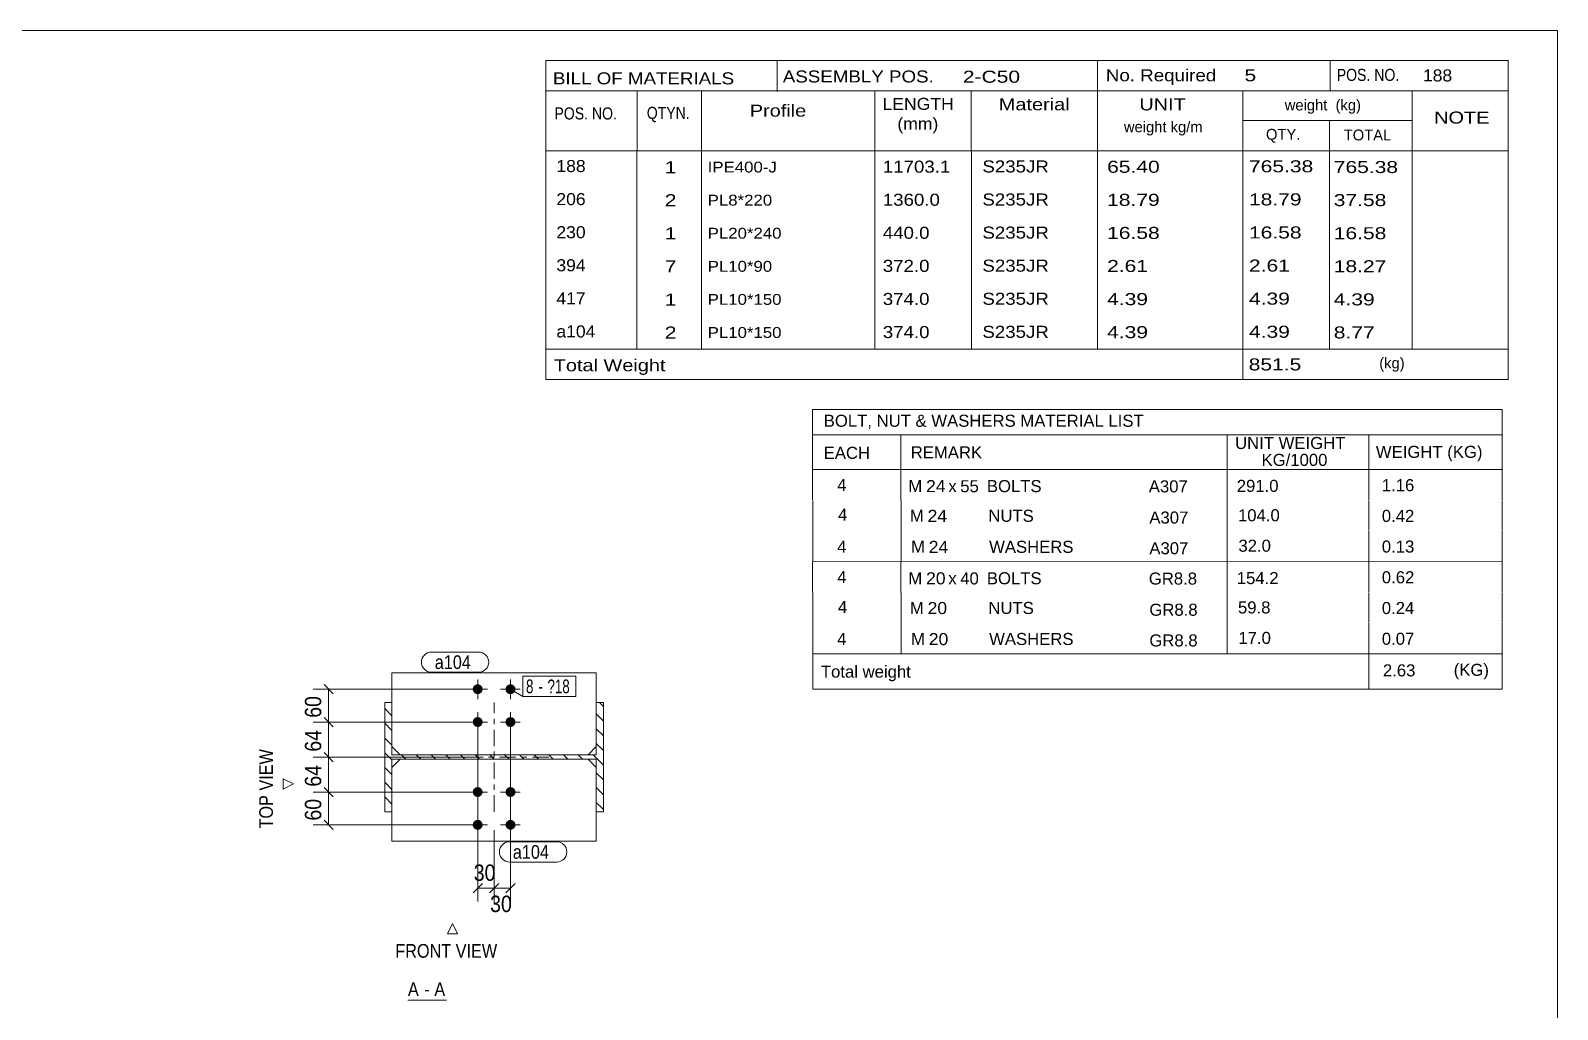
# Model space of a CAD drawing. Header units: millimetres. Extents: x 2 to 579, y 1 to 405.
# Drawn here: x 299.7 to 579, y 226 to 405 of the extents above; entities that cross this region are included whole.
import ezdxf

# ---------------------------------------------------------------- set-up
doc = ezdxf.new("R2010")
doc.units = ezdxf.units.MM
for name, pattern in [('XKITLINE00', [0]), ('XKITLINE01', [4, 1, -1, 1, -1]), ('XKITLINE03', [6, 3, -1, 1, -1])]:
    doc.linetypes.add(name, pattern=pattern)
for name, color, linetype, lineweight in [('Bolt', 3, 'Continuous', 0), ('BoltMark', 7, 'Continuous', 0), ('Dimensions', 7, 'Continuous', 0), ('DrawingSheet', 5, 'Continuous', 0), ('OtherObjectType', 7, 'Continuous', 0), ('Part', 2, 'Continuous', 0), ('PartMark', 7, 'Continuous', 0)]:
    doc.layers.add(name, color=color, linetype=linetype, lineweight=lineweight)
doc.styles.add('ARIAL', font='ARIAL.TTF')
doc.styles.add('ARIAL_NARROW', font='ARIALN.TTF')

# ---------------------------------------------------------------- blocks, each defined once
blk = doc.blocks.new('*A1')
at = {"layer": 'Part', "color": 7, "linetype": 'XKITLINE00', "lineweight": 0}
for p, q in [((404.49, 281.41), (403.76, 282.14)), ((365.79, 279.7), (364.49, 281)), ((404.49, 278.72), (403.19, 280.02)), ((365.79, 277.01), (364.49, 278.31)), ((404.49, 276.02), (403.19, 277.32)), ((365.79, 274.31), (364.49, 275.61)), ((404.49, 273.33), (403.19, 274.63)), ((365.79, 271.62), (364.49, 272.92)), ((368.36, 271.74), (367.56, 272.54)), ((371.06, 271.74), (370.26, 272.54)), ((373.75, 271.74), (372.95, 272.54)), ((376.44, 271.74), (375.64, 272.54)), ((379.14, 271.74), (378.34, 272.54)), ((381.83, 271.74), (381.03, 272.54)), ((384.53, 271.74), (383.73, 272.54)), ((387.22, 271.74), (386.42, 272.54)), ((389.91, 271.74), (389.11, 272.54)), ((392.61, 271.74), (391.81, 272.54)), ((395.3, 271.74), (394.5, 272.54)), ((398, 271.74), (397.2, 272.54)), ((400.69, 271.74), (399.89, 272.54)), ((404.49, 270.63), (402.59, 272.54)), ((365.79, 268.92), (364.49, 270.22)), ((404.49, 267.94), (403.19, 269.24)), ((365.79, 266.23), (364.49, 267.53)), ((404.49, 265.25), (403.19, 266.55)), ((365.79, 263.54), (364.49, 264.84)), ((404.49, 262.55), (403.19, 263.85)), ((364.49, 262.14), (364.49, 262.14)), ((364.49, 262.14), (364.49, 262.14))]:
    blk.add_line(p, q, dxfattribs=at)
blk = doc.blocks.new('*A47')
at = {"layer": 'Bolt'}
for points in [[(382.39, 284.5), (382.39, 284.45), (382.38, 284.41), (382.37, 284.37), (382.36, 284.32), (382.35, 284.28), (382.34, 284.24), (382.32, 284.2), (382.31, 284.16), (382.29, 284.12), (382.26, 284.08), (382.24, 284.04), (382.21, 284.01), (382.19, 283.97), (382.16, 283.94), (382.13, 283.9), (382.1, 283.87), (382.06, 283.85), (382.03, 283.82), (381.99, 283.79), (381.95, 283.77), (381.92, 283.75), (381.88, 283.73), (381.84, 283.71), (381.79, 283.69), (381.75, 283.68), (381.71, 283.67), (381.67, 283.66), (381.62, 283.65), (381.58, 283.65), (381.54, 283.64), (381.49, 283.64), (381.45, 283.64), (381.4, 283.65), (381.36, 283.65), (381.32, 283.66), (381.27, 283.67), (381.23, 283.68), (381.19, 283.69), (381.15, 283.71), (381.11, 283.73), (381.07, 283.75), (381.03, 283.77), (380.99, 283.79), (380.96, 283.82), (380.92, 283.85), (380.89, 283.87), (380.86, 283.9), (380.82, 283.94), (380.8, 283.97), (380.77, 284.01), (380.74, 284.04), (380.72, 284.08), (380.7, 284.12), (380.68, 284.16), (380.66, 284.2), (380.64, 284.24), (380.63, 284.28), (380.62, 284.32), (380.61, 284.37), (380.6, 284.41), (380.6, 284.45), (380.59, 284.5), (380.59, 284.54), (380.59, 284.59), (380.6, 284.63), (380.6, 284.67), (380.61, 284.72), (380.62, 284.76), (380.63, 284.8), (380.64, 284.84), (380.66, 284.89), (380.68, 284.93), (380.7, 284.97), (380.72, 285), (380.74, 285.04), (380.77, 285.08), (380.8, 285.11), (380.82, 285.15), (380.86, 285.18), (380.89, 285.21), (380.92, 285.24), (380.96, 285.26), (380.99, 285.29), (381.03, 285.31), (381.07, 285.33), (381.11, 285.35), (381.15, 285.37), (381.19, 285.39), (381.23, 285.4), (381.27, 285.41), (381.32, 285.42), (381.36, 285.43), (381.4, 285.44), (381.45, 285.44), (381.49, 285.44), (381.54, 285.44), (381.58, 285.44), (381.62, 285.43), (381.67, 285.42), (381.71, 285.41), (381.75, 285.4), (381.79, 285.39), (381.84, 285.37), (381.88, 285.35), (381.92, 285.33), (381.95, 285.31), (381.99, 285.29), (382.03, 285.26), (382.06, 285.24), (382.1, 285.21), (382.13, 285.18), (382.16, 285.15), (382.19, 285.11), (382.21, 285.08), (382.24, 285.04), (382.26, 285), (382.29, 284.97), (382.31, 284.93), (382.32, 284.89), (382.34, 284.84), (382.35, 284.8), (382.36, 284.76), (382.37, 284.72), (382.38, 284.67), (382.39, 284.63), (382.39, 284.59), (382.39, 284.54)], [(388.39, 284.5), (388.39, 284.45), (388.38, 284.41), (388.37, 284.37), (388.36, 284.32), (388.35, 284.28), (388.34, 284.24), (388.32, 284.2), (388.31, 284.16), (388.29, 284.12), (388.26, 284.08), (388.24, 284.04), (388.21, 284.01), (388.19, 283.97), (388.16, 283.94), (388.13, 283.9), (388.1, 283.87), (388.06, 283.85), (388.03, 283.82), (387.99, 283.79), (387.95, 283.77), (387.92, 283.75), (387.88, 283.73), (387.84, 283.71), (387.79, 283.69), (387.75, 283.68), (387.71, 283.67), (387.67, 283.66), (387.62, 283.65), (387.58, 283.65), (387.54, 283.64), (387.49, 283.64), (387.45, 283.64), (387.4, 283.65), (387.36, 283.65), (387.32, 283.66), (387.27, 283.67), (387.23, 283.68), (387.19, 283.69), (387.15, 283.71), (387.11, 283.73), (387.07, 283.75), (387.03, 283.77), (386.99, 283.79), (386.96, 283.82), (386.92, 283.85), (386.89, 283.87), (386.86, 283.9), (386.82, 283.94), (386.8, 283.97), (386.77, 284.01), (386.74, 284.04), (386.72, 284.08), (386.7, 284.12), (386.68, 284.16), (386.66, 284.2), (386.64, 284.24), (386.63, 284.28), (386.62, 284.32), (386.61, 284.37), (386.6, 284.41), (386.6, 284.45), (386.59, 284.5), (386.59, 284.54), (386.59, 284.59), (386.6, 284.63), (386.6, 284.67), (386.61, 284.72), (386.62, 284.76), (386.63, 284.8), (386.64, 284.84), (386.66, 284.89), (386.68, 284.93), (386.7, 284.97), (386.72, 285), (386.74, 285.04), (386.77, 285.08), (386.8, 285.11), (386.82, 285.15), (386.86, 285.18), (386.89, 285.21), (386.92, 285.24), (386.96, 285.26), (386.99, 285.29), (387.03, 285.31), (387.07, 285.33), (387.11, 285.35), (387.15, 285.37), (387.19, 285.39), (387.23, 285.4), (387.27, 285.41), (387.32, 285.42), (387.36, 285.43), (387.4, 285.44), (387.45, 285.44), (387.49, 285.44), (387.54, 285.44), (387.58, 285.44), (387.62, 285.43), (387.67, 285.42), (387.71, 285.41), (387.75, 285.4), (387.79, 285.39), (387.84, 285.37), (387.88, 285.35), (387.92, 285.33), (387.95, 285.31), (387.99, 285.29), (388.03, 285.26), (388.06, 285.24), (388.1, 285.21), (388.13, 285.18), (388.16, 285.15), (388.19, 285.11), (388.21, 285.08), (388.24, 285.04), (388.26, 285), (388.29, 284.97), (388.31, 284.93), (388.32, 284.89), (388.34, 284.84), (388.35, 284.8), (388.36, 284.76), (388.37, 284.72), (388.38, 284.67), (388.39, 284.63), (388.39, 284.59), (388.39, 284.54)], [(382.39, 278.5), (382.39, 278.45), (382.38, 278.41), (382.37, 278.37), (382.36, 278.32), (382.35, 278.28), (382.34, 278.24), (382.32, 278.2), (382.31, 278.16), (382.29, 278.12), (382.26, 278.08), (382.24, 278.04), (382.21, 278.01), (382.19, 277.97), (382.16, 277.94), (382.13, 277.9), (382.1, 277.87), (382.06, 277.85), (382.03, 277.82), (381.99, 277.79), (381.95, 277.77), (381.92, 277.75), (381.88, 277.73), (381.84, 277.71), (381.79, 277.69), (381.75, 277.68), (381.71, 277.67), (381.67, 277.66), (381.62, 277.65), (381.58, 277.65), (381.54, 277.64), (381.49, 277.64), (381.45, 277.64), (381.4, 277.65), (381.36, 277.65), (381.32, 277.66), (381.27, 277.67), (381.23, 277.68), (381.19, 277.69), (381.15, 277.71), (381.11, 277.73), (381.07, 277.75), (381.03, 277.77), (380.99, 277.79), (380.96, 277.82), (380.92, 277.85), (380.89, 277.87), (380.86, 277.9), (380.82, 277.94), (380.8, 277.97), (380.77, 278.01), (380.74, 278.04), (380.72, 278.08), (380.7, 278.12), (380.68, 278.16), (380.66, 278.2), (380.64, 278.24), (380.63, 278.28), (380.62, 278.32), (380.61, 278.37), (380.6, 278.41), (380.6, 278.45), (380.59, 278.5), (380.59, 278.54), (380.59, 278.59), (380.6, 278.63), (380.6, 278.67), (380.61, 278.72), (380.62, 278.76), (380.63, 278.8), (380.64, 278.84), (380.66, 278.89), (380.68, 278.93), (380.7, 278.97), (380.72, 279), (380.74, 279.04), (380.77, 279.08), (380.8, 279.11), (380.82, 279.15), (380.86, 279.18), (380.89, 279.21), (380.92, 279.24), (380.96, 279.26), (380.99, 279.29), (381.03, 279.31), (381.07, 279.33), (381.11, 279.35), (381.15, 279.37), (381.19, 279.39), (381.23, 279.4), (381.27, 279.41), (381.32, 279.42), (381.36, 279.43), (381.4, 279.44), (381.45, 279.44), (381.49, 279.44), (381.54, 279.44), (381.58, 279.44), (381.62, 279.43), (381.67, 279.42), (381.71, 279.41), (381.75, 279.4), (381.79, 279.39), (381.84, 279.37), (381.88, 279.35), (381.92, 279.33), (381.95, 279.31), (381.99, 279.29), (382.03, 279.26), (382.06, 279.24), (382.1, 279.21), (382.13, 279.18), (382.16, 279.15), (382.19, 279.11), (382.21, 279.08), (382.24, 279.04), (382.26, 279), (382.29, 278.97), (382.31, 278.93), (382.32, 278.89), (382.34, 278.84), (382.35, 278.8), (382.36, 278.76), (382.37, 278.72), (382.38, 278.67), (382.39, 278.63), (382.39, 278.59), (382.39, 278.54)], [(388.39, 278.5), (388.39, 278.45), (388.38, 278.41), (388.37, 278.37), (388.36, 278.32), (388.35, 278.28), (388.34, 278.24), (388.32, 278.2), (388.31, 278.16), (388.29, 278.12), (388.26, 278.08), (388.24, 278.04), (388.21, 278.01), (388.19, 277.97), (388.16, 277.94), (388.13, 277.9), (388.1, 277.87), (388.06, 277.85), (388.03, 277.82), (387.99, 277.79), (387.95, 277.77), (387.92, 277.75), (387.88, 277.73), (387.84, 277.71), (387.79, 277.69), (387.75, 277.68), (387.71, 277.67), (387.67, 277.66), (387.62, 277.65), (387.58, 277.65), (387.54, 277.64), (387.49, 277.64), (387.45, 277.64), (387.4, 277.65), (387.36, 277.65), (387.32, 277.66), (387.27, 277.67), (387.23, 277.68), (387.19, 277.69), (387.15, 277.71), (387.11, 277.73), (387.07, 277.75), (387.03, 277.77), (386.99, 277.79), (386.96, 277.82), (386.92, 277.85), (386.89, 277.87), (386.86, 277.9), (386.82, 277.94), (386.8, 277.97), (386.77, 278.01), (386.74, 278.04), (386.72, 278.08), (386.7, 278.12), (386.68, 278.16), (386.66, 278.2), (386.64, 278.24), (386.63, 278.28), (386.62, 278.32), (386.61, 278.37), (386.6, 278.41), (386.6, 278.45), (386.59, 278.5), (386.59, 278.54), (386.59, 278.59), (386.6, 278.63), (386.6, 278.67), (386.61, 278.72), (386.62, 278.76), (386.63, 278.8), (386.64, 278.84), (386.66, 278.89), (386.68, 278.93), (386.7, 278.97), (386.72, 279), (386.74, 279.04), (386.77, 279.08), (386.8, 279.11), (386.82, 279.15), (386.86, 279.18), (386.89, 279.21), (386.92, 279.24), (386.96, 279.26), (386.99, 279.29), (387.03, 279.31), (387.07, 279.33), (387.11, 279.35), (387.15, 279.37), (387.19, 279.39), (387.23, 279.4), (387.27, 279.41), (387.32, 279.42), (387.36, 279.43), (387.4, 279.44), (387.45, 279.44), (387.49, 279.44), (387.54, 279.44), (387.58, 279.44), (387.62, 279.43), (387.67, 279.42), (387.71, 279.41), (387.75, 279.4), (387.79, 279.39), (387.84, 279.37), (387.88, 279.35), (387.92, 279.33), (387.95, 279.31), (387.99, 279.29), (388.03, 279.26), (388.06, 279.24), (388.1, 279.21), (388.13, 279.18), (388.16, 279.15), (388.19, 279.11), (388.21, 279.08), (388.24, 279.04), (388.26, 279), (388.29, 278.97), (388.31, 278.93), (388.32, 278.89), (388.34, 278.84), (388.35, 278.8), (388.36, 278.76), (388.37, 278.72), (388.38, 278.67), (388.39, 278.63), (388.39, 278.59), (388.39, 278.54)]]:
    blk.add_hatch(color=3, dxfattribs=at).paths.add_polyline_path(points, flags=17)
at = {"layer": 'Bolt', "color": 3, "linetype": 'XKITLINE00', "lineweight": 0}
for p, q in [((381.49, 286.34), (381.49, 282.74)), ((387.49, 286.34), (387.49, 282.74)), ((379.69, 284.54), (383.29, 284.54)), ((385.69, 284.54), (389.29, 284.54)), ((381.49, 280.34), (381.49, 276.74)), ((387.49, 280.34), (387.49, 276.74)), ((379.69, 278.54), (383.29, 278.54)), ((385.69, 278.54), (389.29, 278.54))]:
    blk.add_line(p, q, dxfattribs=at)
blk = doc.blocks.new('*A48')
at = {"layer": 'Bolt'}
for points in [[(380.59, 265.79), (380.6, 265.83), (380.6, 265.87), (380.61, 265.92), (380.62, 265.96), (380.63, 266), (380.64, 266.04), (380.66, 266.09), (380.68, 266.13), (380.7, 266.17), (380.72, 266.2), (380.74, 266.24), (380.77, 266.28), (380.8, 266.31), (380.82, 266.35), (380.86, 266.38), (380.89, 266.41), (380.92, 266.44), (380.96, 266.46), (380.99, 266.49), (381.03, 266.51), (381.07, 266.53), (381.11, 266.55), (381.15, 266.57), (381.19, 266.59), (381.23, 266.6), (381.27, 266.61), (381.32, 266.62), (381.36, 266.63), (381.4, 266.64), (381.45, 266.64), (381.49, 266.64), (381.54, 266.64), (381.58, 266.64), (381.62, 266.63), (381.67, 266.62), (381.71, 266.61), (381.75, 266.6), (381.79, 266.59), (381.84, 266.57), (381.88, 266.55), (381.92, 266.53), (381.95, 266.51), (381.99, 266.49), (382.03, 266.46), (382.06, 266.44), (382.1, 266.41), (382.13, 266.38), (382.16, 266.35), (382.19, 266.31), (382.21, 266.28), (382.24, 266.24), (382.26, 266.2), (382.29, 266.17), (382.31, 266.13), (382.32, 266.09), (382.34, 266.04), (382.35, 266), (382.36, 265.96), (382.37, 265.92), (382.38, 265.87), (382.39, 265.83), (382.39, 265.79), (382.39, 265.74), (382.39, 265.7), (382.39, 265.65), (382.38, 265.61), (382.37, 265.57), (382.36, 265.52), (382.35, 265.48), (382.34, 265.44), (382.32, 265.4), (382.31, 265.36), (382.29, 265.32), (382.26, 265.28), (382.24, 265.24), (382.21, 265.21), (382.19, 265.17), (382.16, 265.14), (382.13, 265.1), (382.1, 265.07), (382.06, 265.05), (382.03, 265.02), (381.99, 264.99), (381.95, 264.97), (381.92, 264.95), (381.88, 264.93), (381.84, 264.91), (381.79, 264.89), (381.75, 264.88), (381.71, 264.87), (381.67, 264.86), (381.62, 264.85), (381.58, 264.85), (381.54, 264.84), (381.49, 264.84), (381.45, 264.84), (381.4, 264.85), (381.36, 264.85), (381.32, 264.86), (381.27, 264.87), (381.23, 264.88), (381.19, 264.89), (381.15, 264.91), (381.11, 264.93), (381.07, 264.95), (381.03, 264.97), (380.99, 264.99), (380.96, 265.02), (380.92, 265.05), (380.89, 265.07), (380.86, 265.1), (380.82, 265.14), (380.8, 265.17), (380.77, 265.21), (380.74, 265.24), (380.72, 265.28), (380.7, 265.32), (380.68, 265.36), (380.66, 265.4), (380.64, 265.44), (380.63, 265.48), (380.62, 265.52), (380.61, 265.57), (380.6, 265.61), (380.6, 265.65), (380.59, 265.7), (380.59, 265.74)], [(386.59, 265.79), (386.6, 265.83), (386.6, 265.87), (386.61, 265.92), (386.62, 265.96), (386.63, 266), (386.64, 266.04), (386.66, 266.09), (386.68, 266.13), (386.7, 266.17), (386.72, 266.2), (386.74, 266.24), (386.77, 266.28), (386.8, 266.31), (386.82, 266.35), (386.86, 266.38), (386.89, 266.41), (386.92, 266.44), (386.96, 266.46), (386.99, 266.49), (387.03, 266.51), (387.07, 266.53), (387.11, 266.55), (387.15, 266.57), (387.19, 266.59), (387.23, 266.6), (387.27, 266.61), (387.32, 266.62), (387.36, 266.63), (387.4, 266.64), (387.45, 266.64), (387.49, 266.64), (387.54, 266.64), (387.58, 266.64), (387.62, 266.63), (387.67, 266.62), (387.71, 266.61), (387.75, 266.6), (387.79, 266.59), (387.84, 266.57), (387.88, 266.55), (387.92, 266.53), (387.95, 266.51), (387.99, 266.49), (388.03, 266.46), (388.06, 266.44), (388.1, 266.41), (388.13, 266.38), (388.16, 266.35), (388.19, 266.31), (388.21, 266.28), (388.24, 266.24), (388.26, 266.2), (388.29, 266.17), (388.31, 266.13), (388.32, 266.09), (388.34, 266.04), (388.35, 266), (388.36, 265.96), (388.37, 265.92), (388.38, 265.87), (388.39, 265.83), (388.39, 265.79), (388.39, 265.74), (388.39, 265.7), (388.39, 265.65), (388.38, 265.61), (388.37, 265.57), (388.36, 265.52), (388.35, 265.48), (388.34, 265.44), (388.32, 265.4), (388.31, 265.36), (388.29, 265.32), (388.26, 265.28), (388.24, 265.24), (388.21, 265.21), (388.19, 265.17), (388.16, 265.14), (388.13, 265.1), (388.1, 265.07), (388.06, 265.05), (388.03, 265.02), (387.99, 264.99), (387.95, 264.97), (387.92, 264.95), (387.88, 264.93), (387.84, 264.91), (387.79, 264.89), (387.75, 264.88), (387.71, 264.87), (387.67, 264.86), (387.62, 264.85), (387.58, 264.85), (387.54, 264.84), (387.49, 264.84), (387.45, 264.84), (387.4, 264.85), (387.36, 264.85), (387.32, 264.86), (387.27, 264.87), (387.23, 264.88), (387.19, 264.89), (387.15, 264.91), (387.11, 264.93), (387.07, 264.95), (387.03, 264.97), (386.99, 264.99), (386.96, 265.02), (386.92, 265.05), (386.89, 265.07), (386.86, 265.1), (386.82, 265.14), (386.8, 265.17), (386.77, 265.21), (386.74, 265.24), (386.72, 265.28), (386.7, 265.32), (386.68, 265.36), (386.66, 265.4), (386.64, 265.44), (386.63, 265.48), (386.62, 265.52), (386.61, 265.57), (386.6, 265.61), (386.6, 265.65), (386.59, 265.7), (386.59, 265.74)], [(380.59, 259.79), (380.6, 259.83), (380.6, 259.87), (380.61, 259.92), (380.62, 259.96), (380.63, 260), (380.64, 260.04), (380.66, 260.09), (380.68, 260.13), (380.7, 260.17), (380.72, 260.2), (380.74, 260.24), (380.77, 260.28), (380.8, 260.31), (380.82, 260.35), (380.86, 260.38), (380.89, 260.41), (380.92, 260.44), (380.96, 260.46), (380.99, 260.49), (381.03, 260.51), (381.07, 260.53), (381.11, 260.55), (381.15, 260.57), (381.19, 260.59), (381.23, 260.6), (381.27, 260.61), (381.32, 260.62), (381.36, 260.63), (381.4, 260.64), (381.45, 260.64), (381.49, 260.64), (381.54, 260.64), (381.58, 260.64), (381.62, 260.63), (381.67, 260.62), (381.71, 260.61), (381.75, 260.6), (381.79, 260.59), (381.84, 260.57), (381.88, 260.55), (381.92, 260.53), (381.95, 260.51), (381.99, 260.49), (382.03, 260.46), (382.06, 260.44), (382.1, 260.41), (382.13, 260.38), (382.16, 260.35), (382.19, 260.31), (382.21, 260.28), (382.24, 260.24), (382.26, 260.2), (382.29, 260.17), (382.31, 260.13), (382.32, 260.09), (382.34, 260.04), (382.35, 260), (382.36, 259.96), (382.37, 259.92), (382.38, 259.87), (382.39, 259.83), (382.39, 259.79), (382.39, 259.74), (382.39, 259.7), (382.39, 259.65), (382.38, 259.61), (382.37, 259.57), (382.36, 259.52), (382.35, 259.48), (382.34, 259.44), (382.32, 259.4), (382.31, 259.36), (382.29, 259.32), (382.26, 259.28), (382.24, 259.24), (382.21, 259.21), (382.19, 259.17), (382.16, 259.14), (382.13, 259.1), (382.1, 259.07), (382.06, 259.05), (382.03, 259.02), (381.99, 258.99), (381.95, 258.97), (381.92, 258.95), (381.88, 258.93), (381.84, 258.91), (381.79, 258.89), (381.75, 258.88), (381.71, 258.87), (381.67, 258.86), (381.62, 258.85), (381.58, 258.85), (381.54, 258.84), (381.49, 258.84), (381.45, 258.84), (381.4, 258.85), (381.36, 258.85), (381.32, 258.86), (381.27, 258.87), (381.23, 258.88), (381.19, 258.89), (381.15, 258.91), (381.11, 258.93), (381.07, 258.95), (381.03, 258.97), (380.99, 258.99), (380.96, 259.02), (380.92, 259.05), (380.89, 259.07), (380.86, 259.1), (380.82, 259.14), (380.8, 259.17), (380.77, 259.21), (380.74, 259.24), (380.72, 259.28), (380.7, 259.32), (380.68, 259.36), (380.66, 259.4), (380.64, 259.44), (380.63, 259.48), (380.62, 259.52), (380.61, 259.57), (380.6, 259.61), (380.6, 259.65), (380.59, 259.7), (380.59, 259.74)], [(386.59, 259.79), (386.6, 259.83), (386.6, 259.87), (386.61, 259.92), (386.62, 259.96), (386.63, 260), (386.64, 260.04), (386.66, 260.09), (386.68, 260.13), (386.7, 260.17), (386.72, 260.2), (386.74, 260.24), (386.77, 260.28), (386.8, 260.31), (386.82, 260.35), (386.86, 260.38), (386.89, 260.41), (386.92, 260.44), (386.96, 260.46), (386.99, 260.49), (387.03, 260.51), (387.07, 260.53), (387.11, 260.55), (387.15, 260.57), (387.19, 260.59), (387.23, 260.6), (387.27, 260.61), (387.32, 260.62), (387.36, 260.63), (387.4, 260.64), (387.45, 260.64), (387.49, 260.64), (387.54, 260.64), (387.58, 260.64), (387.62, 260.63), (387.67, 260.62), (387.71, 260.61), (387.75, 260.6), (387.79, 260.59), (387.84, 260.57), (387.88, 260.55), (387.92, 260.53), (387.95, 260.51), (387.99, 260.49), (388.03, 260.46), (388.06, 260.44), (388.1, 260.41), (388.13, 260.38), (388.16, 260.35), (388.19, 260.31), (388.21, 260.28), (388.24, 260.24), (388.26, 260.2), (388.29, 260.17), (388.31, 260.13), (388.32, 260.09), (388.34, 260.04), (388.35, 260), (388.36, 259.96), (388.37, 259.92), (388.38, 259.87), (388.39, 259.83), (388.39, 259.79), (388.39, 259.74), (388.39, 259.7), (388.39, 259.65), (388.38, 259.61), (388.37, 259.57), (388.36, 259.52), (388.35, 259.48), (388.34, 259.44), (388.32, 259.4), (388.31, 259.36), (388.29, 259.32), (388.26, 259.28), (388.24, 259.24), (388.21, 259.21), (388.19, 259.17), (388.16, 259.14), (388.13, 259.1), (388.1, 259.07), (388.06, 259.05), (388.03, 259.02), (387.99, 258.99), (387.95, 258.97), (387.92, 258.95), (387.88, 258.93), (387.84, 258.91), (387.79, 258.89), (387.75, 258.88), (387.71, 258.87), (387.67, 258.86), (387.62, 258.85), (387.58, 258.85), (387.54, 258.84), (387.49, 258.84), (387.45, 258.84), (387.4, 258.85), (387.36, 258.85), (387.32, 258.86), (387.27, 258.87), (387.23, 258.88), (387.19, 258.89), (387.15, 258.91), (387.11, 258.93), (387.07, 258.95), (387.03, 258.97), (386.99, 258.99), (386.96, 259.02), (386.92, 259.05), (386.89, 259.07), (386.86, 259.1), (386.82, 259.14), (386.8, 259.17), (386.77, 259.21), (386.74, 259.24), (386.72, 259.28), (386.7, 259.32), (386.68, 259.36), (386.66, 259.4), (386.64, 259.44), (386.63, 259.48), (386.62, 259.52), (386.61, 259.57), (386.6, 259.61), (386.6, 259.65), (386.59, 259.7), (386.59, 259.74)]]:
    blk.add_hatch(color=3, dxfattribs=at).paths.add_polyline_path(points, flags=17)
at = {"layer": 'Bolt', "color": 3, "linetype": 'XKITLINE00', "lineweight": 0}
for p, q in [((383.29, 265.74), (379.69, 265.74)), ((381.49, 263.94), (381.49, 267.54)), ((389.29, 265.74), (385.69, 265.74)), ((387.49, 263.94), (387.49, 267.54)), ((381.49, 257.94), (381.49, 261.54)), ((387.49, 257.94), (387.49, 261.54)), ((383.29, 259.74), (379.69, 259.74)), ((389.29, 259.74), (385.69, 259.74))]:
    blk.add_line(p, q, dxfattribs=at)
blk = doc.blocks.new('*A49')
at = {"layer": 'Part', "color": 2, "linetype": 'XKITLINE00', "lineweight": 0}
for p, q in [((364.49, 262.14), (364.49, 282.14)), ((364.49, 282.14), (365.79, 282.14)), ((365.79, 282.14), (365.79, 272.54)), ((403.19, 272.54), (403.19, 282.14)), ((403.19, 282.14), (404.49, 282.14)), ((404.49, 282.14), (404.49, 262.14)), ((365.79, 272.54), (403.19, 272.54)), ((403.19, 271.74), (365.79, 271.74)), ((365.79, 271.74), (365.79, 262.14)), ((403.19, 262.14), (403.19, 271.74)), ((365.79, 262.14), (364.49, 262.14)), ((404.49, 262.14), (403.19, 262.14))]:
    blk.add_line(p, q, dxfattribs=at)
at = {"layer": 'Part', "color": 7, "linetype": 'XKITLINE03', "lineweight": 0}
for p, q in [((384.49, 262.14), (384.49, 282.14)), ((394.49, 272.14), (374.49, 272.14))]:
    blk.add_line(p, q, dxfattribs=at)
blk = doc.blocks.new('*A50')
at = {"layer": 'Part', "color": 2, "linetype": 'XKITLINE00', "lineweight": 0}
for p, q in [((365.79, 287.54), (365.79, 282.14)), ((365.79, 287.54), (403.19, 287.54)), ((403.19, 287.54), (403.19, 282.14)), ((365.79, 274.04), (367.29, 272.54)), ((403.19, 274.04), (401.69, 272.54))]:
    blk.add_line(p, q, dxfattribs=at)
at = {"layer": 'Part', "color": 7, "linetype": 'XKITLINE01', "lineweight": 0}
for p, q in [((365.79, 282.14), (365.79, 274.04)), ((403.19, 282.14), (403.19, 274.04)), ((367.29, 272.54), (401.69, 272.54))]:
    blk.add_line(p, q, dxfattribs=at)
blk = doc.blocks.new('*A51')
at = {"layer": 'Part', "color": 2, "linetype": 'XKITLINE00', "lineweight": 0}
for p, q in [((367.29, 271.74), (365.79, 270.24)), ((403.19, 270.24), (401.69, 271.74)), ((365.79, 256.74), (365.79, 262.14)), ((403.19, 256.74), (403.19, 262.14)), ((365.79, 256.74), (403.19, 256.74))]:
    blk.add_line(p, q, dxfattribs=at)
at = {"layer": 'Part', "color": 7, "linetype": 'XKITLINE01', "lineweight": 0}
for p, q in [((401.69, 271.74), (367.29, 271.74)), ((365.79, 262.14), (365.79, 270.24)), ((403.19, 262.14), (403.19, 270.24))]:
    blk.add_line(p, q, dxfattribs=at)
blk = doc.blocks.new('*A61')
at = {"layer": 'DrawingSheet', "color": 5, "linetype": 'XKITLINE00', "lineweight": 0}
for p, q in [((579, 405), (5, 405)), ((579, 5), (579, 405))]:
    blk.add_line(p, q, dxfattribs=at)
blk = doc.blocks.new('*A62')
at = {"layer": 'OtherObjectType', "color": 7, "linetype": 'XKITLINE00', "lineweight": 0}
for p, q in [((442.76, 335.7), (442.75, 324.7)), ((442.76, 335.7), (568.88, 335.7)), ((568.88, 335.7), (568.88, 324.7)), ((442.75, 331.05), (568.88, 331.05)), ((458.87, 331.06), (458.87, 324.7)), ((518.57, 331.06), (518.57, 324.7)), ((544.47, 331.04), (544.47, 324.7)), ((442.76, 324.67), (442.76, 319.17)), ((442.77, 324.7), (568.88, 324.7)), ((458.92, 324.7), (458.92, 319.08)), ((518.57, 324.7), (518.57, 319.08)), ((544.5, 324.7), (544.5, 319.2)), ((568.88, 324.7), (568.88, 319.2)), ((442.79, 319.08), (442.79, 313.47)), ((458.95, 319.08), (458.95, 313.46)), ((518.57, 319.08), (518.57, 313.46)), ((544.5, 319.08), (544.5, 313.58)), ((568.88, 319.08), (568.88, 313.58)), ((442.79, 313.45), (442.79, 307.88)), ((458.95, 313.46), (458.95, 307.84)), ((518.57, 313.46), (518.57, 307.84)), ((544.5, 313.46), (544.5, 307.85)), ((568.88, 313.46), (568.88, 307.85)), ((568.88, 307.85), (442.75, 307.88)), ((442.76, 307.81), (442.76, 302.31)), ((458.92, 307.84), (458.92, 302.22)), ((518.57, 307.84), (518.57, 302.22)), ((544.5, 307.84), (544.5, 302.34)), ((568.88, 307.84), (568.88, 302.34)), ((442.79, 302.22), (442.79, 296.61)), ((458.95, 302.22), (458.95, 296.61)), ((518.57, 302.22), (518.57, 296.61)), ((544.5, 302.22), (544.5, 296.72)), ((568.88, 302.22), (568.88, 296.72)), ((442.79, 296.59), (442.79, 291.02)), ((458.95, 296.6), (458.95, 290.99)), ((518.57, 296.61), (518.57, 290.99)), ((544.5, 296.6), (544.5, 291)), ((568.88, 296.6), (568.88, 290.99)), ((568.88, 290.99), (442.75, 291.02)), ((442.78, 290.99), (442.78, 284.58)), ((442.85, 290.98), (568.87, 290.99)), ((544.5, 290.95), (544.5, 284.54)), ((568.87, 290.96), (568.87, 284.54)), ((442.77, 284.54), (568.87, 284.54))]:
    blk.add_line(p, q, dxfattribs=at)
at = {"layer": 'OtherObjectType', "color": 7, "style": 'ARIAL_NARROW'}
for s, width, p in [('BOLT, NUT & WASHERS MATERIAL LIST', 1.211571, (444.79, 332.54)), ('UNIT WEIGHT', 1.211571, (520.03, 328.47)), ('EACH', 1.211571, (444.78, 326.67)), ('REMARK', 1.211571, (460.7, 326.76)), (' KG/1000', 1.211571, (524.02, 325.38)), ('WEIGHT (KG)', 1.211571, (545.78, 326.85)), ('4', 1.211571, (447.26, 320.8)), ('M', 1.211571, (460.26, 320.6)), ('24', 1.275, (463.5, 320.58)), ('x', 1.211571, (467.58, 320.58)), ('55', 1.211571, (469.76, 320.57)), ('BOLTS', 1.211571, (474.63, 320.59)), ('A307', 1.211571, (504.25, 320.54)), ('291.0', 1.211571, (520.34, 320.63)), ('1.16', 1.211571, (546.87, 320.76)), ('4', 1.211571, (447.4, 315.36)), ('M', 1.211571, (460.54, 315.16)), ('24', 1.275, (463.78, 315.14)), ('NUTS', 1.211571, (474.91, 315.16)), ('A307', 1.211571, (504.35, 314.84)), ('104.0', 1.211571, (520.56, 315.25)), ('0.42', 1.211571, (546.87, 315.14)), ('4', 1.211571, (447.24, 309.49)), ('M', 1.211571, (460.76, 309.49)), ('24', 1.275, (464, 309.47)), ('WASHERS', 1.211571, (475.04, 309.48)), ('A307', 1.211571, (504.35, 309.22)), ('32.0', 1.211571, (520.64, 309.69)), ('0.13', 1.211571, (546.87, 309.53)), ('4', 1.211571, (447.26, 303.95)), ('M', 1.211571, (460.26, 303.74)), ('20', 1.275, (463.5, 303.72)), ('x', 1.211571, (467.58, 303.72)), ('40', 1.211571, (469.76, 303.71)), ('BOLTS', 1.211571, (474.63, 303.73)), ('GR8.8', 1.211571, (504.25, 303.68)), ('154.2', 1.211571, (520.34, 303.77)), ('0.62', 1.211571, (546.87, 303.91)), ('4', 1.211571, (447.4, 298.5)), ('M', 1.211571, (460.54, 298.31)), ('20', 1.275, (463.78, 298.29)), ('NUTS', 1.211571, (474.91, 298.3)), ('GR8.8', 1.211571, (504.35, 297.98)), ('59.8', 1.211571, (520.56, 298.4)), ('0.24', 1.211571, (546.87, 298.29)), ('4', 1.211571, (447.24, 292.63)), ('M', 1.211571, (460.76, 292.63)), ('20', 1.275, (464, 292.61)), ('WASHERS', 1.211571, (475.04, 292.63)), ('GR8.8', 1.211571, (504.35, 292.36)), ('17.0', 1.211571, (520.64, 292.83)), ('0.07', 1.211571, (546.87, 292.67)), ('Total weight', 1.211571, (444.26, 286.66)), ('2.63', 1.211571, (547.07, 286.89)), ('(KG)', 1.211571, (560.02, 286.99))]:
    blk.add_text(s, height=2.2, dxfattribs=dict(at, width=width)).set_placement(p)
blk = doc.blocks.new('*A67')
at = {"layer": 'OtherObjectType', "color": 7, "linetype": 'XKITLINE00', "lineweight": 0}
for p, q in [((393.98, 399.5), (569.98, 399.5)), ((393.98, 399.5), (393.98, 388.5)), ((436.26, 399.42), (436.26, 393.87)), ((494.85, 394), (494.85, 399.5)), ((537.43, 393.96), (537.43, 399.42)), ((569.98, 394), (569.98, 399.5)), ((393.98, 394), (569.98, 394)), ((410.64, 394), (410.64, 383)), ((422.4, 393.98), (422.4, 383.03)), ((454.12, 393.99), (454.13, 383)), ((471.78, 393.98), (471.78, 383)), ((494.85, 393.98), (494.85, 383)), ((521.43, 394), (521.43, 383)), ((552.42, 394), (552.42, 383)), ((569.98, 394), (569.98, 388.5)), ((393.98, 388.5), (393.98, 383)), ((521.45, 388.52), (552.45, 388.52)), ((537.28, 388.52), (537.28, 383)), ((569.98, 388.5), (569.98, 383)), ((393.98, 383), (569.98, 383)), ((393.98, 383), (393.98, 376.95)), ((410.63, 383), (410.63, 376.95)), ((422.44, 382.99), (422.44, 376.95)), ((454.12, 383), (454.11, 376.95)), ((471.79, 383), (471.79, 376.95)), ((494.87, 383), (494.87, 376.95)), ((521.44, 383), (521.44, 376.95)), ((537.33, 382.95), (537.33, 376.95)), ((552.43, 383), (552.43, 376.95)), ((569.98, 383), (569.98, 376.95)), ((393.98, 376.95), (393.98, 370.9)), ((410.63, 376.95), (410.63, 370.9)), ((422.44, 376.94), (422.44, 370.9)), ((454.12, 376.95), (454.11, 370.9)), ((471.79, 376.95), (471.79, 370.9)), ((494.87, 376.95), (494.87, 370.9)), ((521.44, 376.95), (521.44, 370.9)), ((537.33, 376.9), (537.33, 370.9)), ((552.43, 376.95), (552.43, 370.9)), ((569.98, 376.95), (569.98, 370.9)), ((393.98, 370.9), (393.98, 364.85)), ((410.63, 370.9), (410.63, 364.85)), ((422.44, 370.89), (422.44, 364.85)), ((454.12, 370.9), (454.11, 364.85)), ((471.79, 370.9), (471.79, 364.85)), ((494.87, 370.9), (494.87, 364.85)), ((521.44, 370.9), (521.44, 364.85)), ((537.33, 370.85), (537.33, 364.85)), ((552.43, 370.9), (552.43, 364.85)), ((569.98, 370.9), (569.98, 364.85)), ((393.98, 364.85), (393.98, 358.8)), ((410.63, 364.85), (410.63, 358.8)), ((422.44, 364.84), (422.44, 358.8)), ((454.12, 364.85), (454.11, 358.8)), ((471.79, 364.85), (471.79, 358.8)), ((494.87, 364.85), (494.87, 358.8)), ((521.44, 364.85), (521.44, 358.8)), ((537.33, 364.8), (537.33, 358.8)), ((552.43, 364.85), (552.43, 358.8)), ((569.98, 364.85), (569.98, 358.8)), ((393.98, 358.8), (393.98, 352.75)), ((410.63, 358.8), (410.63, 352.75)), ((422.44, 358.79), (422.44, 352.75)), ((454.12, 358.8), (454.11, 352.75)), ((471.79, 358.8), (471.79, 352.75)), ((494.87, 358.8), (494.87, 352.75)), ((521.44, 358.8), (521.44, 352.75)), ((537.33, 358.75), (537.33, 352.75)), ((552.43, 358.8), (552.43, 352.75)), ((569.98, 358.8), (569.98, 352.75)), ((393.98, 352.75), (393.98, 346.7)), ((410.63, 352.75), (410.63, 346.7)), ((422.44, 352.74), (422.44, 346.7)), ((454.12, 352.75), (454.11, 346.7)), ((471.79, 352.75), (471.79, 346.7)), ((494.87, 352.75), (494.87, 346.7)), ((521.44, 352.75), (521.44, 346.7)), ((537.33, 352.7), (537.33, 346.7)), ((552.43, 352.75), (552.43, 346.7)), ((569.98, 352.75), (569.98, 346.7)), ((393.98, 346.7), (569.98, 346.7)), ((393.98, 346.7), (393.98, 341.2)), ((521.44, 346.7), (521.44, 341.2)), ((569.98, 346.7), (569.98, 341.2)), ((393.98, 341.2), (569.98, 341.2))]:
    blk.add_line(p, q, dxfattribs=at)
at = {"layer": 'OtherObjectType', "color": 7, "style": 'ARIAL_NARROW'}
for s, height, width, p in [('BILL OF MATERIALS', 2.2, 1.36, (395.25, 395.16)), ('ASSEMBLY POS.', 2.2, 1.36, (437.3, 395.5)), ('2-C50', 2.2, 1.525501, (470.23, 395.46)), ('No. Required', 2.2, 1.36, (496.39, 395.72)), ('5', 2.2, 1.525501, (521.75, 395.72)), ('POS. NO.', 2.2, 1.02, (538.63, 395.79)), ('188', 2.2, 1.270501, (554.4, 395.69)), ('QTYN.', 2.2, 1.02, (412.42, 388.84)), ('Profile', 2.2, 1.445, (431.26, 389.25)), ('LENGTH', 2.2, 1.275, (455.54, 390.49)), ('Material', 2.2, 1.445, (476.81, 390.41)), ('UNIT', 2.2, 1.445, (502.52, 390.4)), ('weight  (kg)', 1.98, 1.19, (529.11, 390.39)), ('POS. NO.', 2.2, 1.02, (395.53, 388.74)), ('(mm)', 2.2, 1.275, (458.26, 386.86)), ('weight kg/m', 1.98, 1.19, (499.69, 386.4)), ('NOTE', 2.2, 1.445, (556.44, 387.99)), ('QTY.', 1.98, 1.19, (525.68, 385.03)), ('TOTAL', 1.98, 1.19, (539.9, 384.91)), ('188', 2.2, 1.270501, (395.89, 379.12)), ('1', 2.2, 1.525501, (415.71, 378.91)), ('IPE400-J', 1.98, 1.355501, (423.56, 379.04)), ('11703.1', 2.2, 1.355501, (455.59, 379.01)), ('S235JR', 2.2, 1.355501, (473.81, 379.05)), ('65.40', 2.2, 1.525501, (496.62, 378.99)), ('765.38', 2.2, 1.525501, (522.57, 379.07)), ('765.38', 2.2, 1.525501, (538.08, 378.94)), ('206', 2.2, 1.270501, (395.89, 373.07)), ('2', 2.2, 1.525501, (415.71, 372.86)), ('PL8*220', 1.98, 1.355501, (423.56, 372.99)), ('1360.0', 2.2, 1.355501, (455.59, 372.96)), ('S235JR', 2.2, 1.355501, (473.81, 373)), ('18.79', 2.2, 1.525501, (496.62, 372.94)), ('18.79', 2.2, 1.525501, (522.57, 373.02)), ('37.58', 2.2, 1.525501, (538.08, 372.89)), ('230', 2.2, 1.270501, (395.89, 367.02)), ('1', 2.2, 1.525501, (415.71, 366.81)), ('PL20*240', 1.98, 1.355501, (423.56, 366.94)), ('440.0', 2.2, 1.355501, (455.59, 366.91)), ('S235JR', 2.2, 1.355501, (473.81, 366.95)), ('16.58', 2.2, 1.525501, (496.62, 366.89)), ('16.58', 2.2, 1.525501, (522.57, 366.97)), ('16.58', 2.2, 1.525501, (538.08, 366.84)), ('394', 2.2, 1.270501, (395.89, 360.97)), ('372.0', 2.2, 1.355501, (455.59, 360.86)), ('S235JR', 2.2, 1.355501, (473.81, 360.9)), ('2.61', 2.2, 1.525501, (522.57, 360.92)), ('7', 2.2, 1.525501, (415.71, 360.76)), ('PL10*90', 1.98, 1.355501, (423.56, 360.89)), ('2.61', 2.2, 1.525501, (496.62, 360.84)), ('18.27', 2.2, 1.525501, (538.08, 360.79)), ('417', 2.2, 1.270501, (395.89, 354.92)), ('1', 2.2, 1.525501, (415.71, 354.71)), ('PL10*150', 1.98, 1.355501, (423.56, 354.84)), ('374.0', 2.2, 1.355501, (455.59, 354.81)), ('S235JR', 2.2, 1.355501, (473.81, 354.85)), ('4.39', 2.2, 1.525501, (496.62, 354.79)), ('4.39', 2.2, 1.525501, (522.57, 354.87)), ('4.39', 2.2, 1.525501, (538.08, 354.74)), ('a104', 2.2, 1.270501, (395.89, 348.87)), ('2', 2.2, 1.525501, (415.71, 348.66)), ('PL10*150', 1.98, 1.355501, (423.56, 348.79)), ('374.0', 2.2, 1.355501, (455.59, 348.76)), ('S235JR', 2.2, 1.355501, (473.81, 348.8)), ('4.39', 2.2, 1.525501, (496.62, 348.74)), ('4.39', 2.2, 1.525501, (522.57, 348.82)), ('8.77', 2.2, 1.525501, (538.08, 348.69)), ('Total Weight', 2.2, 1.445, (395.4, 342.69)), ('851.5', 2.2, 1.525501, (522.52, 342.84)), ('(kg)', 1.98, 1.19, (546.4, 343.21))]:
    blk.add_text(s, height=height, dxfattribs=dict(at, width=width)).set_placement(p)
blk = doc.blocks.new('*A143')
at = {"layer": 'Dimensions', "color": 7, "linetype": 'XKITLINE00', "lineweight": 0}
for p, q in [((380.49, 265.74), (351.38, 265.74)), ((353.38, 266.59), (355.08, 264.89)), ((354.23, 259.74), (354.23, 265.74)), ((353.38, 260.59), (355.08, 258.89)), ((380.49, 259.74), (351.38, 259.74))]:
    blk.add_line(p, q, dxfattribs=at)
at = {"layer": 'Dimensions', "color": 3}
for p in [(354.23, 265.74), (354.23, 259.74)]:
    blk.add_point(p, dxfattribs=at)
at = {"layer": 'Dimensions', "color": 3, "style": 'ARIAL', "width": 0.85}
blk.add_text('60', height=3, rotation=90.0002, dxfattribs=at).set_placement((352.88, 260.52))
blk = doc.blocks.new('*A144')
at = {"layer": 'Dimensions', "color": 7, "linetype": 'XKITLINE00', "lineweight": 0}
for p, q in [((380.49, 272.14), (351.38, 272.14)), ((353.38, 272.99), (355.08, 271.29)), ((354.23, 265.74), (354.23, 272.14)), ((380.49, 265.74), (351.38, 265.74)), ((353.38, 266.59), (355.08, 264.89))]:
    blk.add_line(p, q, dxfattribs=at)
at = {"layer": 'Dimensions', "color": 3}
for p in [(354.23, 272.14), (354.23, 265.74)]:
    blk.add_point(p, dxfattribs=at)
at = {"layer": 'Dimensions', "color": 3, "style": 'ARIAL', "width": 0.85}
blk.add_text('64', height=3, rotation=90.0002, dxfattribs=at).set_placement((352.88, 266.72))
blk = doc.blocks.new('*A145')
at = {"layer": 'Dimensions', "color": 7, "linetype": 'XKITLINE00', "lineweight": 0}
for p, q in [((353.38, 279.39), (355.08, 277.69)), ((380.49, 278.54), (351.38, 278.54)), ((354.23, 272.14), (354.23, 278.54)), ((380.49, 272.14), (351.38, 272.14)), ((353.38, 272.99), (355.08, 271.29))]:
    blk.add_line(p, q, dxfattribs=at)
at = {"layer": 'Dimensions', "color": 3}
for p in [(354.23, 278.54), (354.23, 272.14)]:
    blk.add_point(p, dxfattribs=at)
at = {"layer": 'Dimensions', "color": 3, "style": 'ARIAL', "width": 0.85}
blk.add_text('64', height=3, rotation=90.0002, dxfattribs=at).set_placement((352.88, 273.12))
blk = doc.blocks.new('*A146')
at = {"layer": 'Dimensions', "color": 7, "linetype": 'XKITLINE00', "lineweight": 0}
for p, q in [((353.38, 285.39), (355.08, 283.69)), ((380.49, 284.54), (351.38, 284.54)), ((354.23, 278.54), (354.23, 284.54)), ((353.38, 279.39), (355.08, 277.69)), ((380.49, 278.54), (351.38, 278.54))]:
    blk.add_line(p, q, dxfattribs=at)
at = {"layer": 'Dimensions', "color": 3}
for p in [(354.23, 284.54), (354.23, 278.54)]:
    blk.add_point(p, dxfattribs=at)
at = {"layer": 'Dimensions', "color": 3, "style": 'ARIAL', "width": 0.85}
blk.add_text('60', height=3, rotation=90.0002, dxfattribs=at).set_placement((352.88, 279.32))
blk = doc.blocks.new('*A147')
at = {"layer": 'Dimensions', "color": 7, "linetype": 'XKITLINE00', "lineweight": 0}
for p, q in [((381.49, 277.54), (381.49, 245.74)), ((384.49, 258.74), (384.49, 245.74)), ((382.34, 248.99), (380.64, 247.29)), ((385.34, 248.99), (383.64, 247.29)), ((381.49, 248.14), (384.49, 248.14))]:
    blk.add_line(p, q, dxfattribs=at)
at = {"layer": 'Dimensions', "color": 3}
for p in [(381.49, 248.14), (384.49, 248.14)]:
    blk.add_point(p, dxfattribs=at)
at = {"layer": 'Dimensions', "color": 3, "style": 'ARIAL', "width": 0.85}
blk.add_text('30', height=3, dxfattribs=at).set_placement((380.77, 249.49))
blk = doc.blocks.new('*A148')
at = {"layer": 'Dimensions', "color": 7, "linetype": 'XKITLINE00', "lineweight": 0}
for p, q in [((387.49, 277.54), (387.49, 245.29)), ((384.49, 258.74), (384.49, 245.29)), ((385.34, 248.99), (383.64, 247.29)), ((388.34, 248.99), (386.64, 247.29)), ((384.49, 248.14), (387.49, 248.14))]:
    blk.add_line(p, q, dxfattribs=at)
at = {"layer": 'Dimensions', "color": 3}
for p in [(384.49, 248.14), (387.49, 248.14)]:
    blk.add_point(p, dxfattribs=at)
at = {"layer": 'Dimensions', "color": 3, "style": 'ARIAL', "width": 0.85}
blk.add_text('30', height=3, dxfattribs=at).set_placement((383.77, 243.79))
blk = doc.blocks.new('*A149')
at = {"layer": 'BoltMark', "color": 7, "linetype": 'XKITLINE00', "lineweight": 0}
for p, q in [((389.73, 286.91), (399.42, 286.91)), ((389.73, 283.21), (389.73, 286.91)), ((399.42, 283.21), (399.42, 286.91)), ((387.49, 284.54), (389.73, 283.21)), ((389.73, 283.21), (399.42, 283.21))]:
    blk.add_line(p, q, dxfattribs=at)
at = {"layer": 'BoltMark', "color": 3, "style": 'ARIAL_NARROW', "width": 0.85}
for s, p in [('8', (390.33, 283.81)), ('-', (392.6, 283.81)), ('?18', (394.26, 283.81))]:
    blk.add_text(s, height=2.5, dxfattribs=at).set_placement(p)
blk = doc.blocks.new('*A150')
at = {"layer": 'PartMark', "color": 7, "linetype": 'XKITLINE00', "lineweight": 0}
for p, q in [((387.32, 256.64), (395.94, 256.64)), ((387.32, 252.94), (395.94, 252.94))]:
    blk.add_line(p, q, dxfattribs=at)
for centre, start, end in [((387.32, 254.79), 90, 270), ((395.94, 254.79), 270, 90)]:
    blk.add_arc(centre, 1.85, start, end, dxfattribs=at)
at = {"layer": 'PartMark', "color": 3, "style": 'ARIAL', "width": 0.85}
blk.add_text('a104', height=2.5, dxfattribs=at).set_placement((387.92, 253.54))
blk = doc.blocks.new('*A151')
at = {"layer": 'PartMark', "color": 7, "linetype": 'XKITLINE00', "lineweight": 0}
for p, q in [((373.04, 291.34), (381.66, 291.34)), ((373.04, 287.64), (381.66, 287.64))]:
    blk.add_line(p, q, dxfattribs=at)
for centre, start, end in [((373.04, 289.49), 90, 270), ((381.66, 289.49), 270, 90)]:
    blk.add_arc(centre, 1.85, start, end, dxfattribs=at)
at = {"layer": 'PartMark', "color": 3, "style": 'ARIAL', "width": 0.85}
blk.add_text('a104', height=2.5, dxfattribs=at).set_placement((373.64, 288.24))
blk = doc.blocks.new('*A152')
at = {"layer": 'OtherObjectType', "color": 7, "linetype": 'XKITLINE00', "lineweight": 0}
for p, q in [((345.91, 266.28), (345.91, 268.15)), ((345.91, 268.15), (347.78, 267.22)), ((347.78, 267.22), (345.91, 266.28)), ((347.78, 267.22), (347.78, 267.22)), ((375.95, 239.82), (376.89, 241.69)), ((376.89, 241.69), (377.82, 239.82)), ((376.89, 241.69), (376.89, 241.69)), ((377.82, 239.82), (375.95, 239.82)), ((368.73, 227.69), (375.79, 227.69))]:
    blk.add_line(p, q, dxfattribs=at)
at = {"layer": 'OtherObjectType', "color": 7, "style": 'ARIAL', "width": 0.85}
blk.add_text('TOP VIEW', height=2.5, rotation=90, dxfattribs=at).set_placement((344.03, 259.07))
for s, p in [('FRONT VIEW', (366.42, 235.44)), ('A', (368.73, 228.44)), ('-', (371.71, 228.44)), ('A', (373.57, 228.44))]:
    blk.add_text(s, height=2.5, dxfattribs=at).set_placement(p)

msp = doc.modelspace()

# ---------------------------------------------------------------- block references
at = {"lineweight": 0}
for name in ['*A61', '*A67', '*A62', '*A151', '*A146', '*A50', '*A47', '*A149', '*A1', '*A49', '*A145', '*A147', '*A148', '*A144', '*A51', '*A143', '*A48', '*A150']:
    msp.add_blockref(name, (0, 0), dxfattribs=at)
at = {"layer": 'OtherObjectType', "lineweight": 0}
msp.add_blockref('*A152', (0, 0), dxfattribs=at)

doc.saveas('drawing.dxf')
